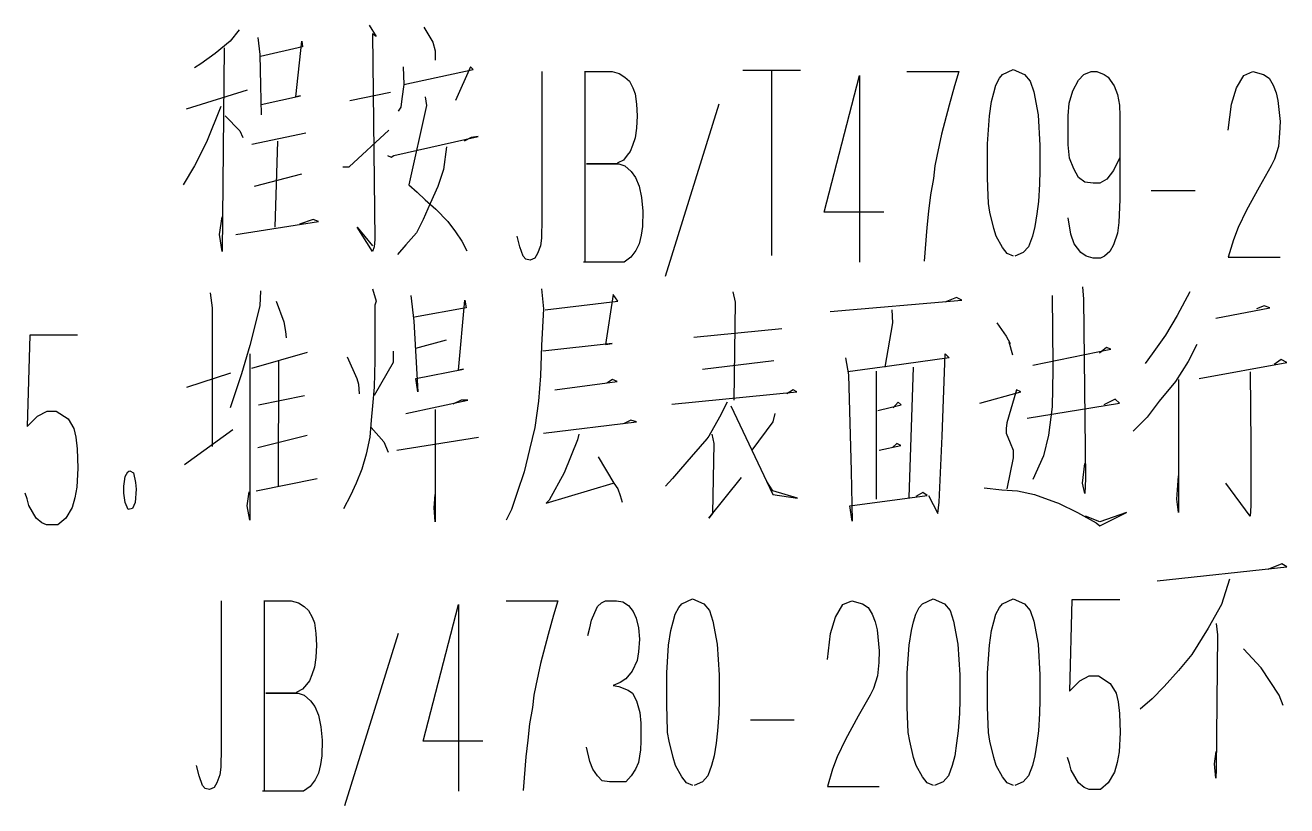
# Model space of a CAD drawing. Extents: x 0 to 2376, y 0 to 3364.
# Drawn here: x 1617.2 to 1722.1, y 3075.6 to 3140.5 of the extents above; entities that cross this region are included whole.
import ezdxf

# ---------------------------------------------------------------- set-up
doc = ezdxf.new("R2010")
doc.units = 0
doc.header["$MEASUREMENT"] = 0
doc.layers.add('6', color=7, linetype='Continuous')
doc.layers.add('8', color=7, linetype='Continuous')

# ---------------------------------------------------------------- blocks, each defined once
blk = doc.blocks.new('BLKENT139')
at = {"layer": '8', "color": 2, "linetype": 'Continuous'}
for p, q in [((1645.8, 3140.48), (1646.38, 3139.54)), ((1634.98, 3140.09), (1634.25, 3139.15)), ((1636.55, 3139.46), (1636.71, 3138.05)), ((1646.38, 3139.54), (1646.07, 3139.77)), ((1646.07, 3139.77), (1646.27, 3122.68)), ((1650.35, 3140.32), (1651.09, 3139.07)), ((1634.25, 3139.15), (1632.99, 3138.13)), ((1633.73, 3138.6), (1633.57, 3121.66)), ((1640.26, 3138.68), (1636.76, 3137.89)), ((1639.69, 3134.52), (1640.21, 3139.15)), ((1640.21, 3139.15), (1640.26, 3138.68)), ((1651.09, 3139.07), (1651.29, 3138.36)), ((1651.29, 3138.36), (1651.29, 3137.58)), ((1631.79, 3137.26), (1631.27, 3136.95)), ((1632.99, 3138.13), (1631.79, 3137.26)), ((1636.71, 3138.05), (1636.76, 3135.46)), ((1648.63, 3137.03), (1648.68, 3135.54)), ((1648.68, 3135.54), (1654.43, 3136.79)), ((1654.22, 3137.03), (1652.97, 3134.21)), ((1654.43, 3136.79), (1654.22, 3137.03)), ((1660.16, 3136.63), (1660.16, 3124.39)), ((1663.71, 3136.63), (1665.99, 3136.63)), ((1663.76, 3120.79), (1663.76, 3136.63)), ((1665.99, 3136.63), (1666.59, 3136.47)), ((1666.59, 3136.47), (1667.06, 3136.15)), ((1681.65, 3136.71), (1676.86, 3136.71)), ((1679.24, 3136.71), (1679.24, 3121.35)), ((1683.63, 3124.95), (1686.56, 3136.31)), ((1686.56, 3136.31), (1686.56, 3120.79)), ((1690.51, 3136.63), (1694.82, 3136.63)), ((1694.82, 3136.63), (1694.46, 3135.43)), ((1698.2, 3136.07), (1698.46, 3136.39)), ((1698.46, 3136.39), (1699.35, 3136.79)), ((1699.35, 3136.79), (1700.29, 3136.39)), ((1700.29, 3136.39), (1700.76, 3135.83)), ((1704.78, 3135.91), (1705.23, 3136.39)), ((1705.23, 3136.39), (1705.83, 3136.63)), ((1705.83, 3136.63), (1706.3, 3136.63)), ((1706.3, 3136.63), (1706.9, 3136.39)), ((1706.9, 3136.39), (1707.24, 3136.15)), ((1717.91, 3135.27), (1718.51, 3136.31)), ((1718.51, 3136.31), (1719.27, 3136.63)), ((1719.27, 3136.63), (1720.16, 3136.39)), ((1720.16, 3136.39), (1720.63, 3136.07)), ((1636.76, 3135.46), (1636.81, 3133.03)), ((1648.68, 3135.54), (1648.52, 3134.36)), ((1667.06, 3136.15), (1667.43, 3135.83)), ((1667.43, 3135.83), (1667.71, 3135.27)), ((1667.71, 3135.27), (1667.92, 3134.79)), ((1694.46, 3135.43), (1694.01, 3133.83)), ((1697.73, 3134.87), (1697.91, 3135.51)), ((1697.91, 3135.51), (1698.2, 3136.07)), ((1700.76, 3135.83), (1701.05, 3134.95)), ((1704.29, 3135.03), (1704.78, 3135.91)), ((1707.24, 3136.15), (1707.42, 3135.91)), ((1707.42, 3135.91), (1707.74, 3135.43)), ((1707.74, 3135.43), (1708.03, 3134.71)), ((1717.49, 3133.91), (1717.91, 3135.27)), ((1720.63, 3136.07), (1720.97, 3135.51)), ((1720.97, 3135.51), (1721.2, 3134.87)), ((1635.66, 3135.07), (1630.59, 3133.5)), ((1636.81, 3133.89), (1640.1, 3134.6)), ((1640.1, 3134.6), (1639.69, 3134.52)), ((1644.18, 3134.21), (1647.58, 3134.91)), ((1648.52, 3134.36), (1648.42, 3133.66)), ((1650.46, 3134.52), (1650.56, 3133.81)), ((1667.92, 3134.79), (1668.03, 3133.91)), ((1697.36, 3132.95), (1697.54, 3134.15)), ((1697.54, 3134.15), (1697.73, 3134.87)), ((1701.05, 3134.95), (1701.41, 3133.03)), ((1704, 3133.99), (1704.29, 3135.03)), ((1708.03, 3134.71), (1708.18, 3133.83)), ((1721.2, 3134.87), (1721.36, 3134.23)), ((1721.36, 3134.23), (1721.54, 3132.47)), ((1633.46, 3133.73), (1632.26, 3130.75)), ((1648.42, 3133.66), (1648.21, 3133.34)), ((1650.56, 3133.81), (1649.1, 3127.22)), ((1668.03, 3133.91), (1668.08, 3132.95)), ((1674.88, 3133.91), (1670.41, 3119.59)), ((1694.01, 3133.83), (1693.39, 3131.43)), ((1703.92, 3132.95), (1704, 3133.99)), ((1708.18, 3133.83), (1708.21, 3132.95)), ((1717.23, 3131.75), (1717.49, 3133.91)), ((1633.83, 3132.95), (1635.03, 3131.7)), ((1668.08, 3132.95), (1668.03, 3131.91)), ((1697.2, 3130.63), (1697.36, 3132.95)), ((1701.41, 3133.03), (1701.57, 3130.47)), ((1703.92, 3131.83), (1703.92, 3132.95)), ((1708.21, 3132.95), (1708.21, 3129.27)), ((1721.54, 3132.47), (1721.49, 3131.51)), ((1635.03, 3131.7), (1635.29, 3131.15)), ((1636.03, 3130.6), (1640.52, 3131.54)), ((1644.13, 3128.72), (1647.43, 3131.77)), ((1647.84, 3129.66), (1654.85, 3131.22)), ((1654.27, 3131.15), (1653.7, 3130.83)), ((1654.85, 3131.22), (1654.27, 3131.15)), ((1667.92, 3131.11), (1667.69, 3130.47)), ((1668.03, 3131.91), (1667.92, 3131.11)), ((1693.39, 3131.43), (1692.99, 3129.59)), ((1703.92, 3130.55), (1703.92, 3131.83)), ((1721.49, 3131.51), (1721.39, 3130.39)), ((1632.26, 3130.75), (1631.27, 3128.79)), ((1638.17, 3130.83), (1637.96, 3123.7)), ((1652.24, 3130.36), (1651.97, 3128.48)), ((1667.5, 3129.99), (1667.24, 3129.67)), ((1667.69, 3130.47), (1667.5, 3129.99)), ((1697.2, 3127.83), (1697.2, 3130.63)), ((1701.57, 3130.47), (1701.57, 3128.39)), ((1704.03, 3129.43), (1703.92, 3130.55)), ((1721.39, 3130.39), (1721.07, 3129.35)), ((1647.32, 3129.66), (1647.63, 3129.5)), ((1647.63, 3129.5), (1647.84, 3129.66)), ((1666.38, 3128.95), (1663.87, 3128.95)), ((1663.87, 3128.95), (1666.56, 3128.95)), ((1666.46, 3129.03), (1666.38, 3128.95)), ((1666.93, 3129.27), (1666.46, 3129.03)), ((1666.56, 3128.95), (1667.06, 3128.79)), ((1667.24, 3129.67), (1666.93, 3129.27)), ((1692.99, 3129.59), (1692.84, 3128.79)), ((1704.39, 3128.55), (1704.03, 3129.43)), ((1708.18, 3129.43), (1707.69, 3128.39)), ((1708.21, 3129.27), (1708.21, 3125.99)), ((1721.07, 3129.35), (1720.78, 3128.79)), ((1631.27, 3128.79), (1630.33, 3127.22)), ((1640.16, 3128.09), (1636.24, 3127.07)), ((1643.61, 3128.72), (1644.13, 3128.72)), ((1651.97, 3128.48), (1651.5, 3127.07)), ((1667.06, 3128.79), (1667.58, 3128.31)), ((1667.58, 3128.31), (1667.95, 3127.83)), ((1667.95, 3127.83), (1668.24, 3127.11)), ((1692.84, 3128.79), (1692.71, 3127.75)), ((1697.23, 3127.03), (1697.2, 3127.83)), ((1701.57, 3128.39), (1701.54, 3127.27)), ((1704.78, 3127.83), (1704.39, 3128.55)), ((1705.31, 3127.43), (1704.78, 3127.83)), ((1707.69, 3128.39), (1707.14, 3127.67)), ((1720.78, 3128.79), (1719.79, 3127.03)), ((1649.1, 3127.22), (1649.78, 3126.6)), ((1651.5, 3127.07), (1650.88, 3125.66)), ((1668.24, 3127.11), (1668.44, 3126.15)), ((1692.71, 3127.75), (1692.47, 3126.39)), ((1697.28, 3125.67), (1697.23, 3127.03)), ((1701.54, 3127.27), (1701.44, 3125.83)), ((1705.99, 3127.35), (1705.31, 3127.43)), ((1706.56, 3127.35), (1705.99, 3127.35)), ((1707.14, 3127.67), (1706.56, 3127.35)), ((1719.79, 3127.03), (1718.74, 3125.11)), ((1649.78, 3126.6), (1650.46, 3125.97)), ((1650.46, 3125.97), (1651.35, 3125.19)), ((1668.44, 3126.15), (1668.55, 3125.03)), ((1692.47, 3126.39), (1692.31, 3125.03)), ((1701.44, 3125.83), (1701.31, 3124.79)), ((1708.21, 3125.99), (1708.13, 3124.07)), ((1714.46, 3126.71), (1710.82, 3126.71)), ((1650.88, 3125.66), (1650.3, 3124.32)), ((1651.35, 3125.19), (1652.34, 3124.17)), ((1668.55, 3125.03), (1668.52, 3123.75)), ((1688.58, 3124.95), (1683.63, 3124.95)), ((1692.31, 3125.03), (1692.16, 3123.67)), ((1697.41, 3124.95), (1697.28, 3125.67)), ((1697.73, 3123.59), (1697.41, 3124.95)), ((1701.31, 3124.79), (1701.15, 3123.75)), ((1718.74, 3125.11), (1718.04, 3123.67)), ((1633.36, 3123.07), (1633.57, 3124.56)), ((1634.72, 3123.07), (1641.57, 3124.17)), ((1641.15, 3124.32), (1640, 3123.93)), ((1641.57, 3124.17), (1641.15, 3124.32)), ((1646.07, 3121.66), (1644.81, 3123.7)), ((1644.81, 3123.7), (1646.07, 3122.13)), ((1650.3, 3124.32), (1649.73, 3123.22)), ((1652.34, 3124.17), (1652.97, 3123.3)), ((1660.16, 3124.39), (1660.13, 3122.79)), ((1668.52, 3123.75), (1668.42, 3123.03)), ((1692.16, 3123.67), (1691.95, 3120.87)), ((1701.15, 3123.75), (1700.94, 3122.95)), ((1704.13, 3123.11), (1703.92, 3124.47)), ((1708.13, 3124.07), (1708.03, 3123.19)), ((1718.04, 3123.67), (1717.65, 3122.63)), ((1633.57, 3121.66), (1633.36, 3123.07)), ((1646.27, 3122.68), (1646.22, 3122.05)), ((1649.73, 3123.22), (1648.84, 3122.21)), ((1652.97, 3123.3), (1653.49, 3122.52)), ((1658.33, 3122.07), (1658.09, 3122.95)), ((1660.13, 3122.79), (1660.05, 3122.15)), ((1668.42, 3123.03), (1668.24, 3122.31)), ((1697.93, 3122.95), (1697.73, 3123.59)), ((1698.46, 3121.99), (1697.93, 3122.95)), ((1700.94, 3122.95), (1700.63, 3122.07)), ((1704.42, 3122.31), (1704.13, 3123.11)), ((1708.03, 3123.19), (1707.69, 3122.23)), ((1717.65, 3122.63), (1717.23, 3121.19)), ((1646.22, 3122.05), (1646.07, 3121.66)), ((1648.84, 3122.21), (1648.16, 3121.42)), ((1653.49, 3122.52), (1653.91, 3121.73)), ((1658.61, 3121.27), (1658.33, 3122.07)), ((1660.05, 3122.15), (1659.79, 3121.51)), ((1667.97, 3121.75), (1667.56, 3121.19)), ((1668.24, 3122.31), (1667.97, 3121.75)), ((1698.85, 3121.51), (1698.46, 3121.99)), ((1700.18, 3121.59), (1699.48, 3121.27)), ((1700.63, 3122.07), (1700.18, 3121.59)), ((1704.97, 3121.59), (1704.42, 3122.31)), ((1705.41, 3121.27), (1704.97, 3121.59)), ((1707.37, 3121.67), (1706.93, 3121.27)), ((1707.69, 3122.23), (1707.37, 3121.67)), ((1658.82, 3121.03), (1658.61, 3121.27)), ((1659.19, 3120.95), (1658.82, 3121.03)), ((1659.58, 3121.11), (1659.19, 3120.95)), ((1659.79, 3121.51), (1659.58, 3121.11)), ((1667.01, 3120.79), (1663.61, 3120.79)), ((1667.56, 3121.19), (1667.01, 3120.79)), ((1699.37, 3121.27), (1698.85, 3121.51)), ((1705.99, 3121.11), (1705.41, 3121.27)), ((1706.61, 3121.11), (1705.99, 3121.11)), ((1706.93, 3121.27), (1706.61, 3121.11)), ((1717.23, 3121.19), (1721.54, 3121.19)), ((1636.76, 3118.4), (1636.71, 3117.15)), ((1646.07, 3118.56), (1646.38, 3117.54)), ((1660.13, 3118.56), (1660.29, 3116.91)), ((1705.1, 3118.72), (1705.2, 3117.7)), ((1632.58, 3118.24), (1632.73, 3116.99)), ((1638.07, 3117.54), (1638.69, 3115.81)), ((1646.38, 3117.54), (1646.27, 3117.22)), ((1649.26, 3118.01), (1649.52, 3115.89)), ((1653.23, 3111.81), (1653.75, 3117.62)), ((1653.75, 3117.62), (1653.86, 3116.99)), ((1660.44, 3116.83), (1666.46, 3117.54)), ((1666.09, 3118.09), (1665.46, 3113.93)), ((1666.46, 3117.54), (1666.09, 3118.09)), ((1676.03, 3118.32), (1676.24, 3117.46)), ((1676.24, 3117.46), (1676.13, 3109.3)), ((1684.13, 3116.68), (1695.06, 3117.62)), ((1694.64, 3117.85), (1693.65, 3117.46)), ((1695.06, 3117.62), (1694.64, 3117.85)), ((1702.59, 3118.01), (1702.64, 3112.21)), ((1705.2, 3117.7), (1705.36, 3102.79)), ((1714.04, 3118.32), (1712.99, 3116.36)), ((1632.73, 3116.99), (1632.73, 3105.46)), ((1636.71, 3117.15), (1635.87, 3113.85)), ((1646.27, 3117.22), (1646.27, 3112.6)), ((1653.86, 3116.99), (1649.57, 3116.21)), ((1660.29, 3116.91), (1660.13, 3113.85)), ((1689.26, 3116.83), (1689.31, 3115.73)), ((1712.99, 3116.36), (1712, 3114.72)), ((1716.18, 3116.13), (1720.68, 3116.99)), ((1720.21, 3117.15), (1719.58, 3116.91)), ((1720.68, 3116.99), (1720.21, 3117.15)), ((1638.69, 3115.81), (1638.85, 3115.03)), ((1649.52, 3115.89), (1649.83, 3110.01)), ((1672.78, 3114.56), (1680.1, 3115.26)), ((1689.31, 3115.73), (1688.68, 3112.05)), ((1697.99, 3115.73), (1698.77, 3114.64)), ((1617.57, 3114.71), (1617.36, 3107.11)), ((1621.54, 3114.71), (1617.57, 3114.71)), ((1638.85, 3115.03), (1638.9, 3114.48)), ((1649.67, 3113.62), (1652.24, 3114.32)), ((1698.77, 3114.64), (1699.09, 3114.01)), ((1712, 3114.72), (1710.9, 3113.15)), ((1635.87, 3113.85), (1635.19, 3111.5)), ((1635.87, 3113.15), (1635.87, 3099.34)), ((1636.03, 3111.97), (1640.68, 3113.3)), ((1647.79, 3113.38), (1647.79, 3112.44)), ((1660.13, 3113.85), (1660.03, 3111.34)), ((1665.99, 3114.01), (1660.24, 3113.38)), ((1665.46, 3113.93), (1665.99, 3114.01)), ((1693.44, 3106.32), (1693.7, 3113.15)), ((1693.7, 3113.15), (1694.01, 3112.83)), ((1698.98, 3114.17), (1699.29, 3113.07)), ((1700.97, 3112.21), (1707.45, 3113.54)), ((1700.97, 3112.21), (1707.45, 3113.54)), ((1707.09, 3113.7), (1706.51, 3113.22)), ((1707.09, 3113.7), (1706.51, 3113.22)), ((1707.45, 3113.54), (1707.09, 3113.7)), ((1707.45, 3113.54), (1707.09, 3113.7)), ((1710.9, 3113.15), (1710.33, 3112.36)), ((1714.61, 3113.93), (1713.88, 3112.52)), ((1638.27, 3112.6), (1638.22, 3102.17)), ((1643.97, 3112.91), (1644.76, 3111.11)), ((1646.27, 3112.6), (1646.22, 3110.4)), ((1647.79, 3112.44), (1646.22, 3109.7)), ((1673.52, 3111.89), (1679.43, 3112.6)), ((1685.39, 3112.83), (1685.65, 3111.42)), ((1689.05, 3112.13), (1685.6, 3111.66)), ((1694.01, 3112.83), (1689.05, 3112.13)), ((1702.64, 3112.21), (1702.64, 3111.81)), ((1713.88, 3112.52), (1712.84, 3110.87)), ((1714.82, 3111.11), (1722.09, 3112.44)), ((1721.62, 3112.68), (1721.05, 3112.28)), ((1722.09, 3112.44), (1721.62, 3112.68)), ((1630.64, 3110.4), (1634.3, 3111.58)), ((1635.19, 3111.5), (1634.25, 3108.68)), ((1644.76, 3111.11), (1644.92, 3110.64)), ((1649.67, 3111.11), (1653.65, 3111.89)), ((1649.83, 3110.01), (1649.67, 3111.11)), ((1653.65, 3111.89), (1653.23, 3111.81)), ((1660.03, 3111.34), (1659.87, 3109.22)), ((1685.65, 3111.42), (1685.86, 3103.42)), ((1687.95, 3111.73), (1687.95, 3101.07)), ((1691.03, 3112.05), (1690.67, 3101.22)), ((1702.64, 3111.81), (1702.59, 3108.75)), ((1719.06, 3111.66), (1719.11, 3105.62)), ((1644.92, 3110.64), (1644.97, 3109.85)), ((1646.22, 3110.4), (1646.07, 3108.83)), ((1661.23, 3110.17), (1666.41, 3110.87)), ((1666.04, 3111.03), (1665.57, 3110.72)), ((1666.41, 3110.87), (1666.04, 3111.03)), ((1670.95, 3108.99), (1681.36, 3110.01)), ((1681.05, 3110.17), (1680.52, 3109.85)), ((1681.36, 3110.01), (1681.05, 3110.17)), ((1696.58, 3109.07), (1699.97, 3110.01)), ((1699.61, 3110.17), (1698.82, 3107.42)), ((1699.97, 3110.01), (1699.61, 3110.17)), ((1712.84, 3110.87), (1711.48, 3109.22)), ((1713.1, 3111.03), (1713.1, 3099.97)), ((1636.6, 3108.91), (1640.42, 3109.7)), ((1648.84, 3108.21), (1654.01, 3109.3)), ((1653.44, 3109.3), (1652.76, 3108.99)), ((1654.01, 3109.3), (1653.44, 3109.3)), ((1659.87, 3109.22), (1659.56, 3107.03)), ((1675.56, 3109.15), (1674.93, 3107.89)), ((1689.78, 3109.15), (1689.36, 3108.68)), ((1690.04, 3108.91), (1689.78, 3109.15)), ((1700.5, 3107.81), (1708.18, 3109.07)), ((1700.5, 3107.81), (1708.18, 3109.07)), ((1707.82, 3109.38), (1706.88, 3108.91)), ((1708.18, 3109.07), (1707.82, 3109.38)), ((1708.18, 3109.07), (1707.82, 3109.38)), ((1711.48, 3109.22), (1710.48, 3107.89)), ((1617.36, 3107.11), (1618.22, 3107.99)), ((1618.22, 3107.99), (1619.01, 3108.39)), ((1619.01, 3108.39), (1619.76, 3108.39)), ((1619.76, 3108.39), (1620.76, 3107.75)), ((1646.07, 3108.83), (1645.96, 3107.66)), ((1651.29, 3108.52), (1651.29, 3099.19)), ((1675.87, 3108.83), (1679.37, 3101.46)), ((1679.53, 3108.21), (1679.37, 3107.5)), ((1688.1, 3108.44), (1690.04, 3108.91)), ((1702.59, 3108.75), (1702.27, 3106.4)), ((1620.76, 3107.75), (1621.23, 3106.95)), ((1621.23, 3106.95), (1621.41, 3106.23)), ((1630.43, 3103.97), (1634.46, 3106.87)), ((1645.96, 3107.66), (1645.86, 3106.24)), ((1645.96, 3107.03), (1647.01, 3105.85)), ((1659.56, 3107.03), (1659.14, 3105.22)), ((1660.29, 3106.56), (1668.03, 3107.5)), ((1667.56, 3107.66), (1666.93, 3107.34)), ((1668.03, 3107.5), (1667.56, 3107.66)), ((1674.93, 3107.89), (1674.04, 3106.32)), ((1679.37, 3107.5), (1677.6, 3105.15)), ((1698.82, 3107.42), (1698.77, 3106.95)), ((1698.77, 3106.95), (1698.77, 3106.56)), ((1710.48, 3107.89), (1709.33, 3106.72)), ((1621.41, 3106.23), (1621.52, 3105.27)), ((1636.55, 3105.38), (1640.63, 3106.4)), ((1645.86, 3106.24), (1645.54, 3104.83)), ((1647.01, 3105.85), (1647.37, 3104.99)), ((1648.1, 3105.15), (1654.9, 3106.24)), ((1663.11, 3106.01), (1662.01, 3103.26)), ((1663.22, 3106.48), (1663.11, 3106.01)), ((1673.88, 3106.09), (1673.31, 3105.46)), ((1674.04, 3106.32), (1673.88, 3106.09)), ((1674.3, 3106.48), (1674.46, 3105.7)), ((1693.18, 3100.83), (1693.44, 3106.32)), ((1698.77, 3106.56), (1699.09, 3105.77)), ((1702.27, 3106.4), (1701.86, 3104.68)), ((1621.52, 3105.27), (1621.57, 3103.67)), ((1645.54, 3104.83), (1645.18, 3103.58)), ((1659.14, 3105.22), (1658.67, 3103.34)), ((1673.31, 3105.46), (1672.58, 3104.6)), ((1674.46, 3105.7), (1674.35, 3099.89)), ((1688.21, 3105.15), (1689.99, 3105.54)), ((1689.67, 3105.7), (1689.31, 3105.38)), ((1689.99, 3105.54), (1689.67, 3105.7)), ((1699.09, 3105.77), (1699.35, 3105.15)), ((1699.35, 3105.15), (1699.35, 3104.52)), ((1719.11, 3105.62), (1719.11, 3100.52)), ((1664.84, 3104.6), (1666.14, 3102.4)), ((1672.58, 3104.6), (1671.69, 3103.58)), ((1699.35, 3104.52), (1698.82, 3101.93)), ((1701.86, 3104.68), (1700.97, 3102.72)), ((1705.1, 3102.4), (1705.31, 3104.05)), ((1621.57, 3103.67), (1621.49, 3102.07)), ((1625.44, 3102.55), (1625.52, 3102.95)), ((1625.52, 3102.95), (1625.73, 3103.35)), ((1625.73, 3103.35), (1625.86, 3103.43)), ((1625.91, 3103.43), (1626.2, 3103.27)), ((1626.2, 3103.27), (1626.38, 3102.47)), ((1636.39, 3101.77), (1641.46, 3102.79)), ((1645.18, 3103.58), (1644.71, 3102.4)), ((1658.67, 3103.34), (1658.09, 3101.62)), ((1662.01, 3103.26), (1660.76, 3100.99)), ((1671.01, 3102.79), (1670.43, 3102.17)), ((1671.69, 3103.58), (1671.01, 3102.79)), ((1674.04, 3099.5), (1676.76, 3102.87)), ((1685.86, 3103.42), (1685.96, 3099.26)), ((1705.36, 3102.79), (1705.31, 3101.54)), ((1712.94, 3101.07), (1713.1, 3103.03)), ((1621.49, 3102.07), (1621.33, 3101.19)), ((1625.39, 3102.15), (1625.44, 3102.55)), ((1625.39, 3101.59), (1625.39, 3102.15)), ((1626.43, 3101.91), (1626.35, 3100.79)), ((1626.38, 3102.47), (1626.43, 3101.91)), ((1635.66, 3100.52), (1635.82, 3101.7)), ((1644.71, 3102.4), (1644.24, 3101.38)), ((1658.09, 3101.62), (1657.62, 3100.21)), ((1660.5, 3100.75), (1666.09, 3102.4)), ((1666.14, 3102.4), (1666.46, 3101.93)), ((1666.46, 3101.93), (1666.67, 3101.38)), ((1679.37, 3101.77), (1678.85, 3102.56)), ((1681.41, 3101.15), (1679.37, 3101.77)), ((1691.82, 3101.62), (1691.24, 3101.3)), ((1692.18, 3101.38), (1691.82, 3101.62)), ((1696.94, 3102.01), (1698.41, 3101.85)), ((1698.41, 3101.85), (1699.71, 3101.77)), ((1699.71, 3101.77), (1701.12, 3101.46)), ((1705.31, 3101.54), (1705.1, 3102.4)), ((1719.06, 3099.66), (1717.02, 3102.4)), ((1617.36, 3101.11), (1617.2, 3101.59)), ((1617.49, 3100.55), (1617.36, 3101.11)), ((1618.12, 3099.51), (1617.49, 3100.55)), ((1621.33, 3101.19), (1621.1, 3100.39)), ((1625.52, 3100.79), (1625.39, 3101.59)), ((1625.75, 3100.23), (1625.52, 3100.79)), ((1626.35, 3100.79), (1626.12, 3100.31)), ((1644.24, 3101.38), (1643.66, 3100.28)), ((1651.19, 3100.36), (1651.29, 3101.46)), ((1660.76, 3100.99), (1660.5, 3100.75)), ((1666.67, 3101.38), (1666.82, 3100.83)), ((1679.37, 3101.46), (1681.41, 3101.15)), ((1685.75, 3100.52), (1692.18, 3101.38)), ((1692.29, 3101.38), (1693.07, 3099.89)), ((1693.07, 3099.89), (1693.18, 3100.83)), ((1701.12, 3101.46), (1702.85, 3100.83)), ((1702.85, 3100.83), (1703.11, 3100.75)), ((1703.11, 3100.75), (1704.68, 3099.97)), ((1713.1, 3099.97), (1712.94, 3101.07)), ((1618.59, 3099.11), (1618.12, 3099.51)), ((1620.58, 3099.51), (1619.92, 3098.95)), ((1621.1, 3100.39), (1620.58, 3099.51)), ((1626.12, 3100.31), (1625.75, 3100.23)), ((1635.87, 3099.34), (1635.66, 3100.52)), ((1651.29, 3099.19), (1651.19, 3100.36)), ((1657.62, 3100.21), (1657.2, 3099.34)), ((1674.35, 3099.89), (1674.04, 3099.5)), ((1685.96, 3099.26), (1685.75, 3100.52)), ((1704.68, 3099.97), (1706.25, 3099.11)), ((1706.56, 3099.19), (1705.36, 3099.66)), ((1706.56, 3098.87), (1708.76, 3099.97)), ((1708.76, 3099.97), (1706.56, 3099.19)), ((1719.11, 3100.52), (1719.06, 3099.66)), ((1618.98, 3098.95), (1618.59, 3099.11)), ((1619.92, 3098.95), (1618.98, 3098.95)), ((1706.25, 3099.11), (1706.56, 3098.87)), ((1711.32, 3094.28), (1722.09, 3095.46)), ((1721.67, 3095.7), (1720.52, 3095.22)), ((1722.09, 3095.46), (1721.67, 3095.7)), ((1717.33, 3094.44), (1716.65, 3092.32)), ((1633.49, 3092.63), (1633.49, 3080.39)), ((1637.05, 3092.63), (1639.32, 3092.63)), ((1637.1, 3076.79), (1637.1, 3092.63)), ((1639.32, 3092.63), (1639.92, 3092.47)), ((1639.92, 3092.47), (1640.39, 3092.15)), ((1650.3, 3080.95), (1653.23, 3092.31)), ((1653.23, 3092.31), (1653.23, 3076.79)), ((1657.18, 3092.63), (1661.49, 3092.63)), ((1661.49, 3092.63), (1661.12, 3091.43)), ((1664.78, 3092.15), (1665.1, 3092.47)), ((1665.1, 3092.47), (1665.46, 3092.63)), ((1665.46, 3092.63), (1666.35, 3092.63)), ((1666.35, 3092.63), (1666.9, 3092.55)), ((1666.9, 3092.55), (1667.37, 3092.23)), ((1667.37, 3092.23), (1667.74, 3091.75)), ((1671.53, 3092.07), (1671.79, 3092.39)), ((1671.79, 3092.39), (1672.68, 3092.79)), ((1672.68, 3092.79), (1673.62, 3092.39)), ((1673.62, 3092.39), (1674.09, 3091.83)), ((1684.57, 3091.27), (1685.18, 3092.31)), ((1685.18, 3092.31), (1685.93, 3092.63)), ((1685.93, 3092.63), (1686.82, 3092.39)), ((1686.82, 3092.39), (1687.29, 3092.07)), ((1691.53, 3092.07), (1691.79, 3092.39)), ((1691.79, 3092.39), (1692.68, 3092.79)), ((1692.68, 3092.79), (1693.62, 3092.39)), ((1693.62, 3092.39), (1694.09, 3091.83)), ((1698.2, 3092.07), (1698.46, 3092.39)), ((1698.46, 3092.39), (1699.35, 3092.79)), ((1699.35, 3092.79), (1700.29, 3092.39)), ((1700.29, 3092.39), (1700.76, 3091.83)), ((1704.23, 3092.71), (1704.03, 3085.11)), ((1708.21, 3092.71), (1704.23, 3092.71)), ((1716.65, 3092.32), (1715.56, 3090.36)), ((1640.39, 3092.15), (1640.76, 3091.83)), ((1640.76, 3091.83), (1641.05, 3091.27)), ((1641.05, 3091.27), (1641.26, 3090.79)), ((1661.12, 3091.43), (1660.68, 3089.83)), ((1664.29, 3091.03), (1664.55, 3091.67)), ((1664.55, 3091.67), (1664.78, 3092.15)), ((1667.74, 3091.75), (1668, 3091.19)), ((1668, 3091.19), (1668.18, 3090.39)), ((1671.06, 3090.87), (1671.24, 3091.51)), ((1671.24, 3091.51), (1671.53, 3092.07)), ((1674.09, 3091.83), (1674.38, 3090.95)), ((1684.16, 3089.91), (1684.57, 3091.27)), ((1687.29, 3092.07), (1687.63, 3091.51)), ((1687.63, 3091.51), (1687.87, 3090.87)), ((1691.06, 3090.87), (1691.24, 3091.51)), ((1691.24, 3091.51), (1691.53, 3092.07)), ((1694.09, 3091.83), (1694.38, 3090.95)), ((1697.73, 3090.87), (1697.91, 3091.51)), ((1697.91, 3091.51), (1698.2, 3092.07)), ((1700.76, 3091.83), (1701.05, 3090.95)), ((1641.26, 3090.79), (1641.36, 3089.91)), ((1663.97, 3089.75), (1664.13, 3090.39)), ((1664.13, 3090.39), (1664.29, 3091.03)), ((1668.18, 3090.39), (1668.26, 3089.43)), ((1670.69, 3088.95), (1670.88, 3090.15)), ((1670.88, 3090.15), (1671.06, 3090.87)), ((1674.38, 3090.95), (1674.74, 3089.03)), ((1687.87, 3090.87), (1688.03, 3090.23)), ((1688.03, 3090.23), (1688.21, 3088.47)), ((1690.69, 3088.95), (1690.88, 3090.15)), ((1690.88, 3090.15), (1691.06, 3090.87)), ((1694.38, 3090.95), (1694.74, 3089.03)), ((1697.36, 3088.95), (1697.54, 3090.15)), ((1697.54, 3090.15), (1697.73, 3090.87)), ((1701.05, 3090.95), (1701.41, 3089.03)), ((1715.56, 3090.36), (1714.2, 3088.17)), ((1716.23, 3090.75), (1716.34, 3089.81)), ((1641.36, 3089.91), (1641.41, 3088.95)), ((1648.21, 3089.91), (1643.74, 3075.59)), ((1660.68, 3089.83), (1660.05, 3087.43)), ((1668.26, 3089.43), (1668.18, 3088.39)), ((1674.74, 3089.03), (1674.9, 3086.47)), ((1683.9, 3087.75), (1684.16, 3089.91)), ((1694.74, 3089.03), (1694.9, 3086.47)), ((1701.41, 3089.03), (1701.57, 3086.47)), ((1716.34, 3089.81), (1716.23, 3078.6)), ((1641.41, 3088.95), (1641.36, 3087.91)), ((1668.18, 3088.39), (1668.08, 3087.67)), ((1670.54, 3086.63), (1670.69, 3088.95)), ((1688.21, 3088.47), (1688.16, 3087.51)), ((1690.54, 3086.63), (1690.69, 3088.95)), ((1697.2, 3086.63), (1697.36, 3088.95)), ((1714.2, 3088.17), (1713.1, 3086.83)), ((1719.95, 3087.07), (1718.48, 3088.64)), ((1641.26, 3087.11), (1641.02, 3086.47)), ((1641.36, 3087.91), (1641.26, 3087.11)), ((1660.05, 3087.43), (1659.66, 3085.59)), ((1668.08, 3087.67), (1667.66, 3086.79)), ((1688.16, 3087.51), (1688.05, 3086.39)), ((1721.46, 3084.79), (1719.95, 3087.07)), ((1640.84, 3085.99), (1640.58, 3085.67)), ((1641.02, 3086.47), (1640.84, 3085.99)), ((1667.14, 3086.15), (1666.67, 3085.83)), ((1667.66, 3086.79), (1667.14, 3086.15)), ((1670.54, 3083.83), (1670.54, 3086.63)), ((1674.9, 3086.47), (1674.9, 3084.39)), ((1688.05, 3086.39), (1687.74, 3085.35)), ((1690.54, 3083.83), (1690.54, 3086.63)), ((1694.9, 3086.47), (1694.9, 3084.39)), ((1697.2, 3083.83), (1697.2, 3086.63)), ((1701.57, 3086.47), (1701.57, 3084.39)), ((1704.03, 3085.11), (1704.89, 3085.99)), ((1704.89, 3085.99), (1705.67, 3086.39)), ((1705.67, 3086.39), (1706.43, 3086.39)), ((1706.43, 3086.39), (1707.42, 3085.75)), ((1713.1, 3086.83), (1711.9, 3085.5)), ((1639.71, 3084.95), (1637.2, 3084.95)), ((1637.2, 3084.95), (1639.9, 3084.95)), ((1639.79, 3085.03), (1639.71, 3084.95)), ((1640.26, 3085.27), (1639.79, 3085.03)), ((1639.9, 3084.95), (1640.39, 3084.79)), ((1640.58, 3085.67), (1640.26, 3085.27)), ((1659.66, 3085.59), (1659.5, 3084.79)), ((1666.67, 3085.83), (1666.09, 3085.59)), ((1666.09, 3085.59), (1666.56, 3085.51)), ((1666.56, 3085.51), (1667.32, 3085.19)), ((1667.32, 3085.19), (1667.69, 3084.95)), ((1667.69, 3084.95), (1668.03, 3084.31)), ((1687.74, 3085.35), (1687.45, 3084.79)), ((1707.42, 3085.75), (1707.9, 3084.95)), ((1707.9, 3084.95), (1708.08, 3084.23)), ((1711.9, 3085.5), (1710.9, 3084.48)), ((1640.39, 3084.79), (1640.92, 3084.31)), ((1640.92, 3084.31), (1641.28, 3083.83)), ((1641.28, 3083.83), (1641.57, 3083.11)), ((1659.5, 3084.79), (1659.37, 3083.75)), ((1668.03, 3084.31), (1668.31, 3083.35)), ((1670.56, 3083.03), (1670.54, 3083.83)), ((1674.9, 3084.39), (1674.88, 3083.27)), ((1687.45, 3084.79), (1686.46, 3083.03)), ((1690.56, 3083.03), (1690.54, 3083.83)), ((1694.9, 3084.39), (1694.88, 3083.27)), ((1697.23, 3083.03), (1697.2, 3083.83)), ((1701.57, 3084.39), (1701.54, 3083.27)), ((1708.08, 3084.23), (1708.18, 3083.27)), ((1710.9, 3084.48), (1709.91, 3083.62)), ((1721.78, 3083.93), (1721.46, 3084.79)), ((1641.57, 3083.11), (1641.78, 3082.15)), ((1659.37, 3083.75), (1659.14, 3082.39)), ((1668.31, 3083.35), (1668.39, 3082.47)), ((1670.61, 3081.67), (1670.56, 3083.03)), ((1674.88, 3083.27), (1674.77, 3081.83)), ((1686.46, 3083.03), (1685.41, 3081.11)), ((1690.61, 3081.67), (1690.56, 3083.03)), ((1694.88, 3083.27), (1694.77, 3081.83)), ((1697.28, 3081.67), (1697.23, 3083.03)), ((1701.54, 3083.27), (1701.44, 3081.83)), ((1708.18, 3083.27), (1708.23, 3081.67)), ((1641.78, 3082.15), (1641.88, 3081.03)), ((1659.14, 3082.39), (1658.98, 3081.03)), ((1668.39, 3082.47), (1668.39, 3080.95)), ((1670.74, 3080.95), (1670.61, 3081.67)), ((1674.77, 3081.83), (1674.64, 3080.79)), ((1681.12, 3082.71), (1677.49, 3082.71)), ((1690.74, 3080.95), (1690.61, 3081.67)), ((1694.77, 3081.83), (1694.64, 3080.79)), ((1697.41, 3080.95), (1697.28, 3081.67)), ((1701.44, 3081.83), (1701.31, 3080.79)), ((1708.23, 3081.67), (1708.16, 3080.07)), ((1641.88, 3081.03), (1641.86, 3079.75)), ((1655.24, 3080.95), (1650.3, 3080.95)), ((1658.98, 3081.03), (1658.82, 3079.67)), ((1668.39, 3080.95), (1668.37, 3080.23)), ((1671.06, 3079.59), (1670.74, 3080.95)), ((1674.64, 3080.79), (1674.48, 3079.75)), ((1685.41, 3081.11), (1684.71, 3079.67)), ((1691.06, 3079.59), (1690.74, 3080.95)), ((1694.64, 3080.79), (1694.48, 3079.75)), ((1697.73, 3079.59), (1697.41, 3080.95)), ((1701.31, 3080.79), (1701.15, 3079.75)), ((1633.49, 3080.39), (1633.46, 3078.79)), ((1641.86, 3079.75), (1641.75, 3079.03)), ((1658.82, 3079.67), (1658.61, 3076.87)), ((1664.13, 3079.27), (1663.87, 3080.47)), ((1668.37, 3080.23), (1668.18, 3079.19)), ((1671.27, 3078.95), (1671.06, 3079.59)), ((1674.48, 3079.75), (1674.27, 3078.95)), ((1684.71, 3079.67), (1684.31, 3078.63)), ((1691.27, 3078.95), (1691.06, 3079.59)), ((1694.48, 3079.75), (1694.27, 3078.95)), ((1697.93, 3078.95), (1697.73, 3079.59)), ((1701.15, 3079.75), (1700.94, 3078.95)), ((1704.03, 3079.11), (1703.87, 3079.59)), ((1708.16, 3080.07), (1708, 3079.19)), ((1716.08, 3079.07), (1716.23, 3080.09)), ((1631.66, 3078.07), (1631.43, 3078.95)), ((1633.46, 3078.79), (1633.39, 3078.15)), ((1641.75, 3079.03), (1641.57, 3078.31)), ((1664.39, 3078.63), (1664.13, 3079.27)), ((1664.78, 3078.07), (1664.39, 3078.63)), ((1667.95, 3078.63), (1667.58, 3078.07)), ((1668.18, 3079.19), (1667.95, 3078.63)), ((1671.79, 3077.99), (1671.27, 3078.95)), ((1674.27, 3078.95), (1673.96, 3078.07)), ((1684.31, 3078.63), (1683.9, 3077.19)), ((1691.79, 3077.99), (1691.27, 3078.95)), ((1694.27, 3078.95), (1693.96, 3078.07)), ((1698.46, 3077.99), (1697.93, 3078.95)), ((1700.94, 3078.95), (1700.63, 3078.07)), ((1704.16, 3078.55), (1704.03, 3079.11)), ((1704.78, 3077.51), (1704.16, 3078.55)), ((1708, 3079.19), (1707.76, 3078.39)), ((1716.18, 3077.89), (1716.08, 3079.07)), ((1716.23, 3078.6), (1716.18, 3077.89)), ((1631.95, 3077.27), (1631.66, 3078.07)), ((1633.12, 3077.51), (1632.92, 3077.11)), ((1633.39, 3078.15), (1633.12, 3077.51)), ((1641.31, 3077.75), (1640.89, 3077.19)), ((1641.57, 3078.31), (1641.31, 3077.75)), ((1665.18, 3077.67), (1664.78, 3078.07)), ((1665.78, 3077.59), (1665.18, 3077.67)), ((1667.14, 3077.59), (1665.78, 3077.59)), ((1667.58, 3078.07), (1667.14, 3077.59)), ((1672.18, 3077.51), (1671.79, 3077.99)), ((1672.71, 3077.27), (1672.18, 3077.51)), ((1673.52, 3077.59), (1672.81, 3077.27)), ((1673.96, 3078.07), (1673.52, 3077.59)), ((1692.18, 3077.51), (1691.79, 3077.99)), ((1692.71, 3077.27), (1692.18, 3077.51)), ((1693.52, 3077.59), (1692.81, 3077.27)), ((1693.96, 3078.07), (1693.52, 3077.59)), ((1698.85, 3077.51), (1698.46, 3077.99)), ((1699.37, 3077.27), (1698.85, 3077.51)), ((1700.18, 3077.59), (1699.48, 3077.27)), ((1700.63, 3078.07), (1700.18, 3077.59)), ((1705.25, 3077.11), (1704.78, 3077.51)), ((1707.24, 3077.51), (1706.59, 3076.95)), ((1707.76, 3078.39), (1707.24, 3077.51)), ((1632.16, 3077.03), (1631.95, 3077.27)), ((1632.52, 3076.95), (1632.16, 3077.03)), ((1632.92, 3077.11), (1632.52, 3076.95)), ((1640.34, 3076.79), (1636.94, 3076.79)), ((1640.89, 3077.19), (1640.34, 3076.79)), ((1683.9, 3077.19), (1688.21, 3077.19)), ((1705.65, 3076.95), (1705.25, 3077.11)), ((1706.59, 3076.95), (1705.65, 3076.95))]:
    blk.add_line(p, q, dxfattribs=at)

msp = doc.modelspace()

# ---------------------------------------------------------------- block references
at = {"layer": '6'}
msp.add_blockref('BLKENT139', (0, 0), dxfattribs=at)

doc.saveas('drawing.dxf')
